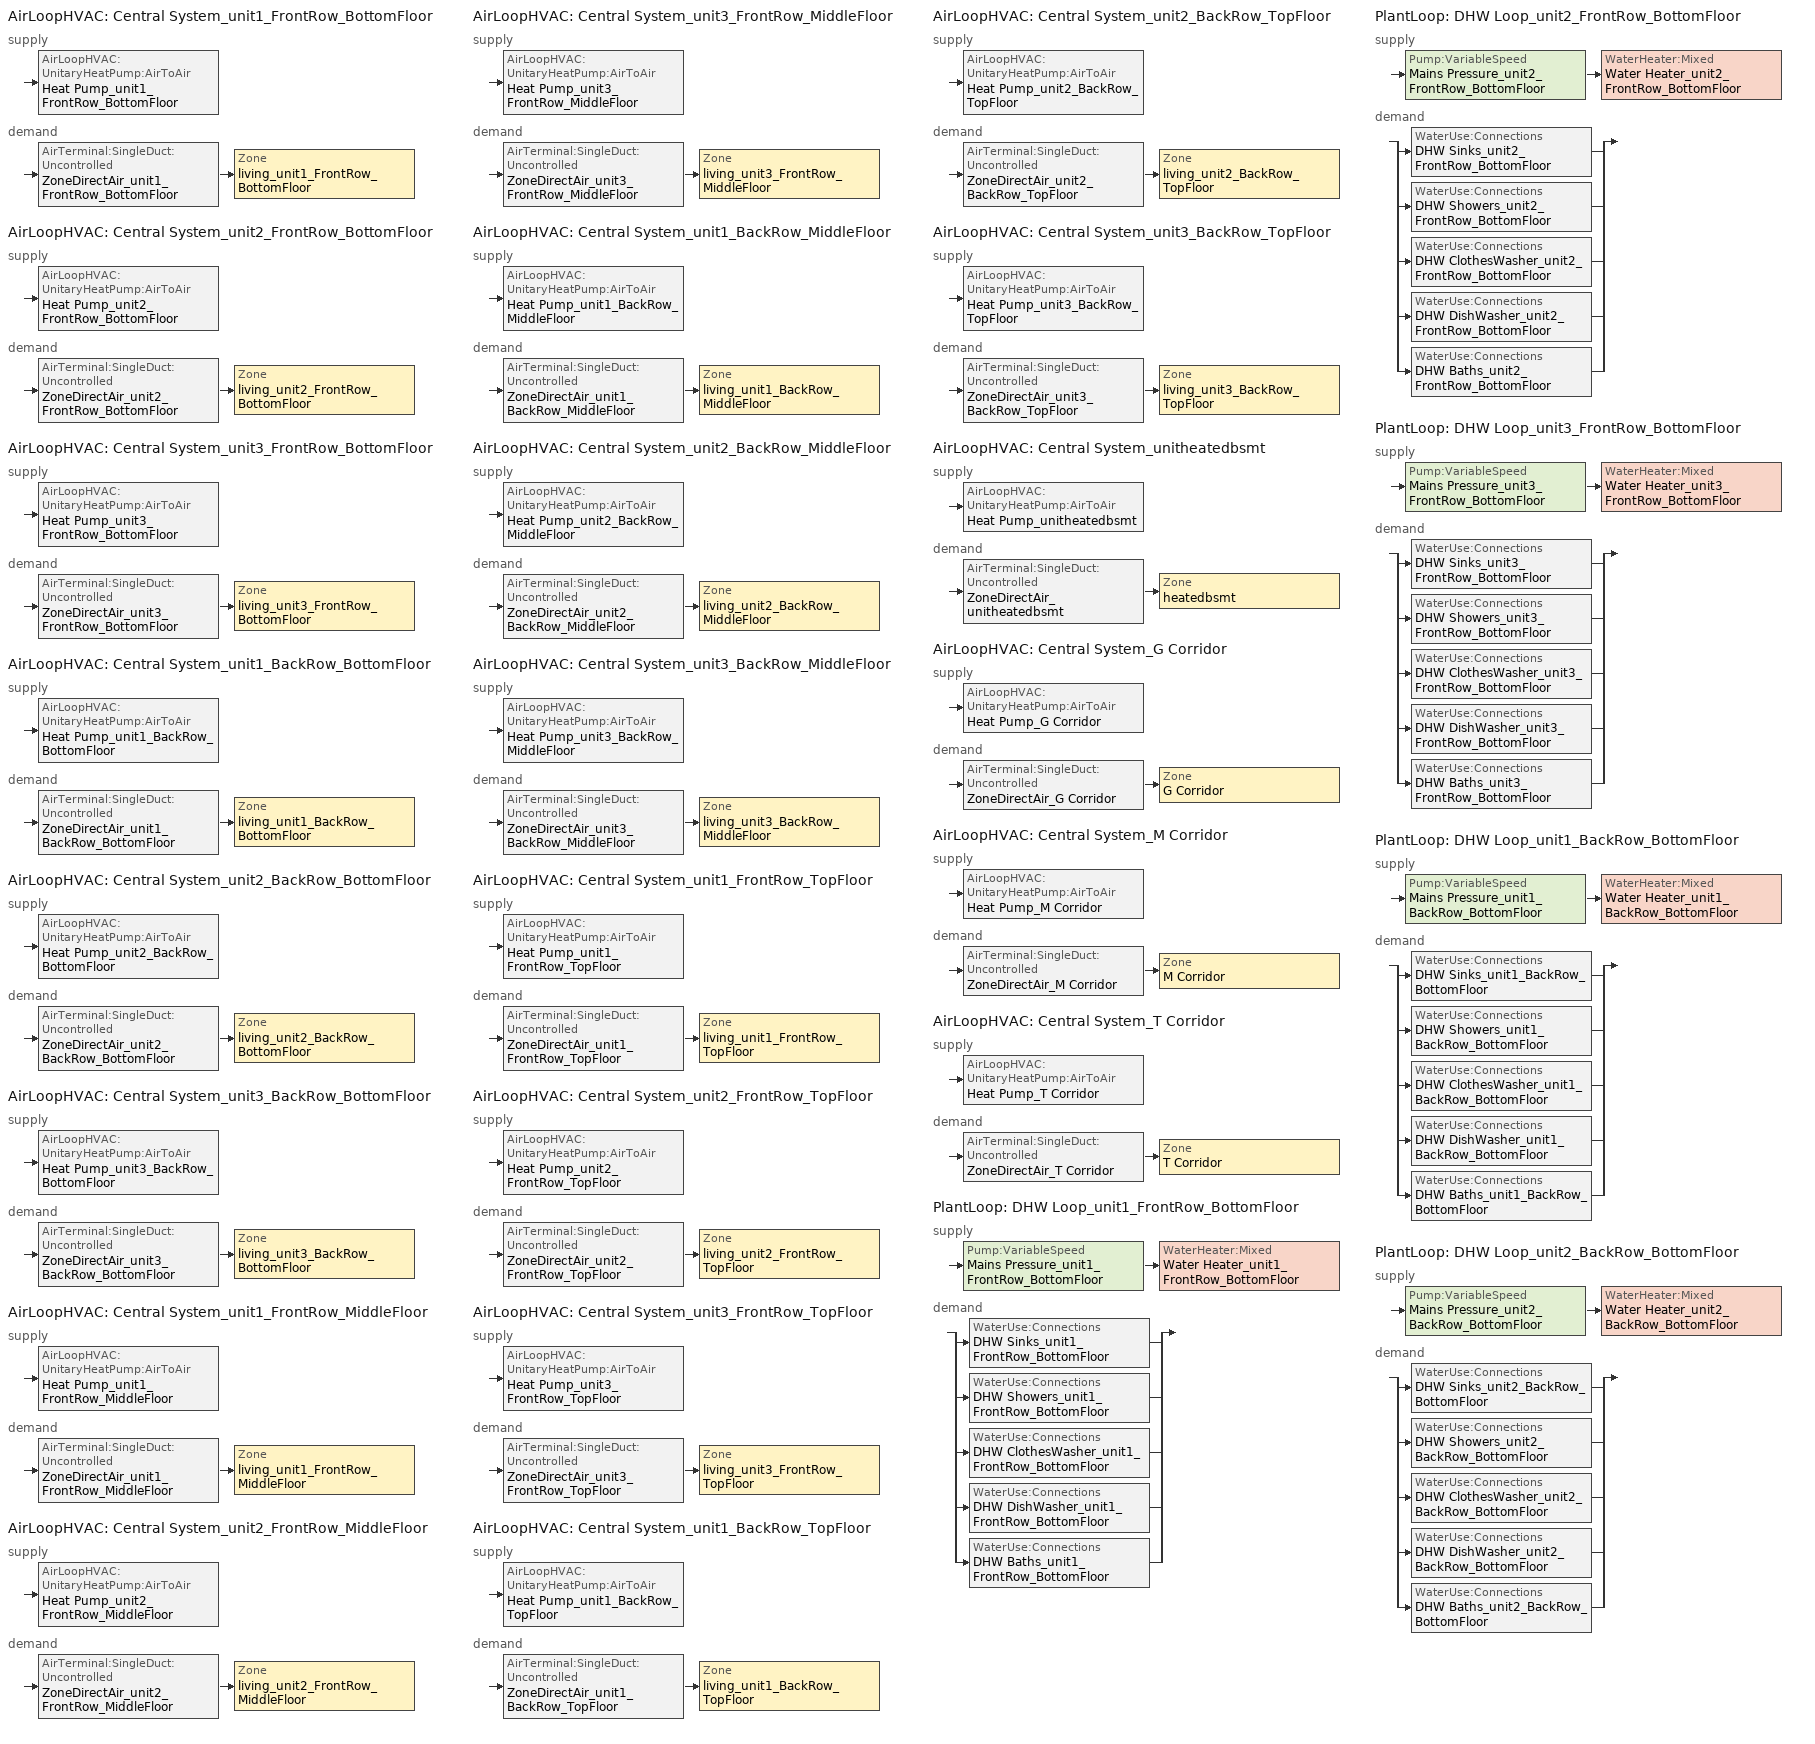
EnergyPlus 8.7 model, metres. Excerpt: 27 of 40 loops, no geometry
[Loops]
AirLoopHVAC 'Central System_unit1_FrontRow_BottomFloor'
 supply: AirLoopHVAC:UnitaryHeatPump:AirToAir 'Heat Pump_unit1_FrontRow_BottomFloor'
 demand: AirTerminal:SingleDuct:Uncontrolled 'ZoneDirectAir_unit1_FrontRow_BottomFloor' > Zone 'living_unit1_FrontRow_BottomFloor'
AirLoopHVAC 'Central System_unit2_FrontRow_BottomFloor'
 supply: AirLoopHVAC:UnitaryHeatPump:AirToAir 'Heat Pump_unit2_FrontRow_BottomFloor'
 demand: AirTerminal:SingleDuct:Uncontrolled 'ZoneDirectAir_unit2_FrontRow_BottomFloor' > Zone 'living_unit2_FrontRow_BottomFloor'
AirLoopHVAC 'Central System_unit3_FrontRow_BottomFloor'
 supply: AirLoopHVAC:UnitaryHeatPump:AirToAir 'Heat Pump_unit3_FrontRow_BottomFloor'
 demand: AirTerminal:SingleDuct:Uncontrolled 'ZoneDirectAir_unit3_FrontRow_BottomFloor' > Zone 'living_unit3_FrontRow_BottomFloor'
AirLoopHVAC 'Central System_unit1_BackRow_BottomFloor'
 supply: AirLoopHVAC:UnitaryHeatPump:AirToAir 'Heat Pump_unit1_BackRow_BottomFloor'
 demand: AirTerminal:SingleDuct:Uncontrolled 'ZoneDirectAir_unit1_BackRow_BottomFloor' > Zone 'living_unit1_BackRow_BottomFloor'
AirLoopHVAC 'Central System_unit2_BackRow_BottomFloor'
 supply: AirLoopHVAC:UnitaryHeatPump:AirToAir 'Heat Pump_unit2_BackRow_BottomFloor'
 demand: AirTerminal:SingleDuct:Uncontrolled 'ZoneDirectAir_unit2_BackRow_BottomFloor' > Zone 'living_unit2_BackRow_BottomFloor'
AirLoopHVAC 'Central System_unit3_BackRow_BottomFloor'
 supply: AirLoopHVAC:UnitaryHeatPump:AirToAir 'Heat Pump_unit3_BackRow_BottomFloor'
 demand: AirTerminal:SingleDuct:Uncontrolled 'ZoneDirectAir_unit3_BackRow_BottomFloor' > Zone 'living_unit3_BackRow_BottomFloor'
AirLoopHVAC 'Central System_unit1_FrontRow_MiddleFloor'
 supply: AirLoopHVAC:UnitaryHeatPump:AirToAir 'Heat Pump_unit1_FrontRow_MiddleFloor'
 demand: AirTerminal:SingleDuct:Uncontrolled 'ZoneDirectAir_unit1_FrontRow_MiddleFloor' > Zone 'living_unit1_FrontRow_MiddleFloor'
AirLoopHVAC 'Central System_unit2_FrontRow_MiddleFloor'
 supply: AirLoopHVAC:UnitaryHeatPump:AirToAir 'Heat Pump_unit2_FrontRow_MiddleFloor'
 demand: AirTerminal:SingleDuct:Uncontrolled 'ZoneDirectAir_unit2_FrontRow_MiddleFloor' > Zone 'living_unit2_FrontRow_MiddleFloor'
AirLoopHVAC 'Central System_unit3_FrontRow_MiddleFloor'
 supply: AirLoopHVAC:UnitaryHeatPump:AirToAir 'Heat Pump_unit3_FrontRow_MiddleFloor'
 demand: AirTerminal:SingleDuct:Uncontrolled 'ZoneDirectAir_unit3_FrontRow_MiddleFloor' > Zone 'living_unit3_FrontRow_MiddleFloor'
AirLoopHVAC 'Central System_unit1_BackRow_MiddleFloor'
 supply: AirLoopHVAC:UnitaryHeatPump:AirToAir 'Heat Pump_unit1_BackRow_MiddleFloor'
 demand: AirTerminal:SingleDuct:Uncontrolled 'ZoneDirectAir_unit1_BackRow_MiddleFloor' > Zone 'living_unit1_BackRow_MiddleFloor'
AirLoopHVAC 'Central System_unit2_BackRow_MiddleFloor'
 supply: AirLoopHVAC:UnitaryHeatPump:AirToAir 'Heat Pump_unit2_BackRow_MiddleFloor'
 demand: AirTerminal:SingleDuct:Uncontrolled 'ZoneDirectAir_unit2_BackRow_MiddleFloor' > Zone 'living_unit2_BackRow_MiddleFloor'
AirLoopHVAC 'Central System_unit3_BackRow_MiddleFloor'
 supply: AirLoopHVAC:UnitaryHeatPump:AirToAir 'Heat Pump_unit3_BackRow_MiddleFloor'
 demand: AirTerminal:SingleDuct:Uncontrolled 'ZoneDirectAir_unit3_BackRow_MiddleFloor' > Zone 'living_unit3_BackRow_MiddleFloor'
AirLoopHVAC 'Central System_unit1_FrontRow_TopFloor'
 supply: AirLoopHVAC:UnitaryHeatPump:AirToAir 'Heat Pump_unit1_FrontRow_TopFloor'
 demand: AirTerminal:SingleDuct:Uncontrolled 'ZoneDirectAir_unit1_FrontRow_TopFloor' > Zone 'living_unit1_FrontRow_TopFloor'
AirLoopHVAC 'Central System_unit2_FrontRow_TopFloor'
 supply: AirLoopHVAC:UnitaryHeatPump:AirToAir 'Heat Pump_unit2_FrontRow_TopFloor'
 demand: AirTerminal:SingleDuct:Uncontrolled 'ZoneDirectAir_unit2_FrontRow_TopFloor' > Zone 'living_unit2_FrontRow_TopFloor'
AirLoopHVAC 'Central System_unit3_FrontRow_TopFloor'
 supply: AirLoopHVAC:UnitaryHeatPump:AirToAir 'Heat Pump_unit3_FrontRow_TopFloor'
 demand: AirTerminal:SingleDuct:Uncontrolled 'ZoneDirectAir_unit3_FrontRow_TopFloor' > Zone 'living_unit3_FrontRow_TopFloor'
AirLoopHVAC 'Central System_unit1_BackRow_TopFloor'
 supply: AirLoopHVAC:UnitaryHeatPump:AirToAir 'Heat Pump_unit1_BackRow_TopFloor'
 demand: AirTerminal:SingleDuct:Uncontrolled 'ZoneDirectAir_unit1_BackRow_TopFloor' > Zone 'living_unit1_BackRow_TopFloor'
AirLoopHVAC 'Central System_unit2_BackRow_TopFloor'
 supply: AirLoopHVAC:UnitaryHeatPump:AirToAir 'Heat Pump_unit2_BackRow_TopFloor'
 demand: AirTerminal:SingleDuct:Uncontrolled 'ZoneDirectAir_unit2_BackRow_TopFloor' > Zone 'living_unit2_BackRow_TopFloor'
AirLoopHVAC 'Central System_unit3_BackRow_TopFloor'
 supply: AirLoopHVAC:UnitaryHeatPump:AirToAir 'Heat Pump_unit3_BackRow_TopFloor'
 demand: AirTerminal:SingleDuct:Uncontrolled 'ZoneDirectAir_unit3_BackRow_TopFloor' > Zone 'living_unit3_BackRow_TopFloor'
AirLoopHVAC 'Central System_unitheatedbsmt'
 supply: AirLoopHVAC:UnitaryHeatPump:AirToAir 'Heat Pump_unitheatedbsmt'
 demand: AirTerminal:SingleDuct:Uncontrolled 'ZoneDirectAir_unitheatedbsmt' > Zone 'heatedbsmt'
AirLoopHVAC 'Central System_G Corridor'
 supply: AirLoopHVAC:UnitaryHeatPump:AirToAir 'Heat Pump_G Corridor'
 demand: AirTerminal:SingleDuct:Uncontrolled 'ZoneDirectAir_G Corridor' > Zone 'G Corridor'
AirLoopHVAC 'Central System_M Corridor'
 supply: AirLoopHVAC:UnitaryHeatPump:AirToAir 'Heat Pump_M Corridor'
 demand: AirTerminal:SingleDuct:Uncontrolled 'ZoneDirectAir_M Corridor' > Zone 'M Corridor'
AirLoopHVAC 'Central System_T Corridor'
 supply: AirLoopHVAC:UnitaryHeatPump:AirToAir 'Heat Pump_T Corridor'
 demand: AirTerminal:SingleDuct:Uncontrolled 'ZoneDirectAir_T Corridor' > Zone 'T Corridor'
PlantLoop 'DHW Loop_unit1_FrontRow_BottomFloor'
 supply: Pump:VariableSpeed 'Mains Pressure_unit1_FrontRow_BottomFloor' > WaterHeater:Mixed 'Water Heater_unit1_FrontRow_BottomFloor'
 demand: split
  | WaterUse:Connections 'DHW Sinks_unit1_FrontRow_BottomFloor'
  | WaterUse:Connections 'DHW Showers_unit1_FrontRow_BottomFloor'
  | WaterUse:Connections 'DHW ClothesWasher_unit1_FrontRow_BottomFloor'
  | WaterUse:Connections 'DHW DishWasher_unit1_FrontRow_BottomFloor'
  | WaterUse:Connections 'DHW Baths_unit1_FrontRow_BottomFloor'
PlantLoop 'DHW Loop_unit2_FrontRow_BottomFloor'
 supply: Pump:VariableSpeed 'Mains Pressure_unit2_FrontRow_BottomFloor' > WaterHeater:Mixed 'Water Heater_unit2_FrontRow_BottomFloor'
 demand: split
  | WaterUse:Connections 'DHW Sinks_unit2_FrontRow_BottomFloor'
  | WaterUse:Connections 'DHW Showers_unit2_FrontRow_BottomFloor'
  | WaterUse:Connections 'DHW ClothesWasher_unit2_FrontRow_BottomFloor'
  | WaterUse:Connections 'DHW DishWasher_unit2_FrontRow_BottomFloor'
  | WaterUse:Connections 'DHW Baths_unit2_FrontRow_BottomFloor'
PlantLoop 'DHW Loop_unit3_FrontRow_BottomFloor'
 supply: Pump:VariableSpeed 'Mains Pressure_unit3_FrontRow_BottomFloor' > WaterHeater:Mixed 'Water Heater_unit3_FrontRow_BottomFloor'
 demand: split
  | WaterUse:Connections 'DHW Sinks_unit3_FrontRow_BottomFloor'
  | WaterUse:Connections 'DHW Showers_unit3_FrontRow_BottomFloor'
  | WaterUse:Connections 'DHW ClothesWasher_unit3_FrontRow_BottomFloor'
  | WaterUse:Connections 'DHW DishWasher_unit3_FrontRow_BottomFloor'
  | WaterUse:Connections 'DHW Baths_unit3_FrontRow_BottomFloor'
PlantLoop 'DHW Loop_unit1_BackRow_BottomFloor'
 supply: Pump:VariableSpeed 'Mains Pressure_unit1_BackRow_BottomFloor' > WaterHeater:Mixed 'Water Heater_unit1_BackRow_BottomFloor'
 demand: split
  | WaterUse:Connections 'DHW Sinks_unit1_BackRow_BottomFloor'
  | WaterUse:Connections 'DHW Showers_unit1_BackRow_BottomFloor'
  | WaterUse:Connections 'DHW ClothesWasher_unit1_BackRow_BottomFloor'
  | WaterUse:Connections 'DHW DishWasher_unit1_BackRow_BottomFloor'
  | WaterUse:Connections 'DHW Baths_unit1_BackRow_BottomFloor'
PlantLoop 'DHW Loop_unit2_BackRow_BottomFloor'
 supply: Pump:VariableSpeed 'Mains Pressure_unit2_BackRow_BottomFloor' > WaterHeater:Mixed 'Water Heater_unit2_BackRow_BottomFloor'
 demand: split
  | WaterUse:Connections 'DHW Sinks_unit2_BackRow_BottomFloor'
  | WaterUse:Connections 'DHW Showers_unit2_BackRow_BottomFloor'
  | WaterUse:Connections 'DHW ClothesWasher_unit2_BackRow_BottomFloor'
  | WaterUse:Connections 'DHW DishWasher_unit2_BackRow_BottomFloor'
  | WaterUse:Connections 'DHW Baths_unit2_BackRow_BottomFloor'
[DesignSpecification:OutdoorAir] Outdoor Air Method=Flow/Zone; Outdoor Air Flow per Person=0; Outdoor Air Flow per Zone=0
SZ DSOA living_unit1_FrontRow_BottomFloor; SZ DSOA living_unit2_FrontRow_BottomFloor; SZ DSOA living_unit3_FrontRow_BottomFloor; SZ DSOA living_unit1_BackRow_BottomFloor; SZ DSOA living_unit2_BackRow_BottomFloor; SZ DSOA living_unit3_BackRow_BottomFloor; SZ DSOA living_unit1_FrontRow_MiddleFloor; SZ DSOA living_unit2_FrontRow_MiddleFloor; SZ DSOA living_unit3_FrontRow_MiddleFloor; SZ DSOA living_unit1_BackRow_MiddleFloor; SZ DSOA living_unit2_BackRow_MiddleFloor; SZ DSOA living_unit3_BackRow_MiddleFloor; SZ DSOA living_unit1_FrontRow_TopFloor; SZ DSOA living_unit2_FrontRow_TopFloor; SZ DSOA living_unit3_FrontRow_TopFloor; SZ DSOA living_unit1_BackRow_TopFloor; SZ DSOA living_unit2_BackRow_TopFloor; SZ DSOA living_unit3_BackRow_TopFloor; SZ DSOA heatedbsmt
[Sizing:Zone] Zone Cooling Design Supply Air Temperature Input Method=SupplyAirTemperature; Zone Cooling Design Supply Air Temperature=12; Zone Heating Design Supply Air Temperature Input Method=SupplyAirTemperature; Zone Heating Design Supply Air Temperature=50; Zone Cooling Design Supply Air Humidity Ratio=0.008; Zone Heating Design Supply Air Humidity Ratio=0.008; Cooling Design Air Flow Method=DesignDay; Cooling Minimum Air Flow per Zone Floor Area=0.000762; Heating Design Air Flow Method=DesignDay; Heating Maximum Air Flow per Zone Floor Area=0.002032; Heating Maximum Air Flow=0.141576; Heating Maximum Air Flow Fraction=0.3
Name | Design Specification Outdoor Air Object
living_unit1_FrontRow_BottomFloor | SZ DSOA living_unit1_FrontRow_BottomFloor
living_unit2_FrontRow_BottomFloor | SZ DSOA living_unit2_FrontRow_BottomFloor
living_unit3_FrontRow_BottomFloor | SZ DSOA living_unit3_FrontRow_BottomFloor
living_unit1_BackRow_BottomFloor | SZ DSOA living_unit1_BackRow_BottomFloor
living_unit2_BackRow_BottomFloor | SZ DSOA living_unit2_BackRow_BottomFloor
living_unit3_BackRow_BottomFloor | SZ DSOA living_unit3_BackRow_BottomFloor
living_unit1_FrontRow_MiddleFloor | SZ DSOA living_unit1_FrontRow_MiddleFloor
living_unit2_FrontRow_MiddleFloor | SZ DSOA living_unit2_FrontRow_MiddleFloor
living_unit3_FrontRow_MiddleFloor | SZ DSOA living_unit3_FrontRow_MiddleFloor
living_unit1_BackRow_MiddleFloor | SZ DSOA living_unit1_BackRow_MiddleFloor
living_unit2_BackRow_MiddleFloor | SZ DSOA living_unit2_BackRow_MiddleFloor
living_unit3_BackRow_MiddleFloor | SZ DSOA living_unit3_BackRow_MiddleFloor
living_unit1_FrontRow_TopFloor | SZ DSOA living_unit1_FrontRow_TopFloor
living_unit2_FrontRow_TopFloor | SZ DSOA living_unit2_FrontRow_TopFloor
living_unit3_FrontRow_TopFloor | SZ DSOA living_unit3_FrontRow_TopFloor
living_unit1_BackRow_TopFloor | SZ DSOA living_unit1_BackRow_TopFloor
living_unit2_BackRow_TopFloor | SZ DSOA living_unit2_BackRow_TopFloor
living_unit3_BackRow_TopFloor | SZ DSOA living_unit3_BackRow_TopFloor
heatedbsmt | SZ DSOA heatedbsmt
[Sizing:System] Type of Load to Size On=Sensible; Design Outdoor Air Flow Rate=autosize; Central Heating Maximum System Air Flow Ratio=1; Preheat Design Temperature=7; Preheat Design Humidity Ratio=0.008; Precool Design Temperature=11; Precool Design Humidity Ratio=0.008; Central Cooling Design Supply Air Temperature=12; Central Heating Design Supply Air Temperature=50; Type of Zone Sum to Use=NonCoincident; 100 Outdoor Air in Cooling=No; 100 Outdoor Air in Heating=No; Central Cooling Design Supply Air Humidity Ratio=0.008; Central Heating Design Supply Air Humidity Ratio=0.008; Cooling Supply Air Flow Rate Method=DesignDay; Heating Supply Air Flow Rate Method=DesignDay; System Outdoor Air Method=ZoneSum; Zone Maximum Outdoor Air Fraction=1; Cooling Design Capacity Method=CoolingDesignCapacity; Cooling Design Capacity=autosize; Heating Design Capacity Method=HeatingDesignCapacity; Heating Design Capacity=autosize; Central Cooling Capacity Control Method=OnOff
Central System_unit1_FrontRow_BottomFloor; Central System_unit2_FrontRow_BottomFloor; Central System_unit3_FrontRow_BottomFloor; Central System_unit1_BackRow_BottomFloor; Central System_unit2_BackRow_BottomFloor; Central System_unit3_BackRow_BottomFloor; Central System_unit1_FrontRow_MiddleFloor; Central System_unit2_FrontRow_MiddleFloor; Central System_unit3_FrontRow_MiddleFloor; Central System_unit1_BackRow_MiddleFloor; Central System_unit2_BackRow_MiddleFloor; Central System_unit3_BackRow_MiddleFloor; Central System_unit1_FrontRow_TopFloor; Central System_unit2_FrontRow_TopFloor; Central System_unit3_FrontRow_TopFloor; Central System_unit1_BackRow_TopFloor; Central System_unit2_BackRow_TopFloor; Central System_unit3_BackRow_TopFloor; Central System_unitheatedbsmt
[Sizing:Plant] Loop Type=Heating; Design Loop Exit Temperature=48.8889; Loop Design Temperature Difference=5.55556
DHW Loop_unit1_FrontRow_BottomFloor; DHW Loop_unit2_FrontRow_BottomFloor; DHW Loop_unit3_FrontRow_BottomFloor; DHW Loop_unit1_BackRow_BottomFloor; DHW Loop_unit2_BackRow_BottomFloor
[ZoneControl:Thermostat] Control Type Schedule=zone_control_type; Control 1=thermostat_living Dual SP Control
Name | Zone or ZoneList
Zone Thermostat_unit1_FrontRow_BottomFloor | living_unit1_FrontRow_BottomFloor
Zone Thermostat_unit2_FrontRow_BottomFloor | living_unit2_FrontRow_BottomFloor
Zone Thermostat_unit3_FrontRow_BottomFloor | living_unit3_FrontRow_BottomFloor
Zone Thermostat_unit1_BackRow_BottomFloor | living_unit1_BackRow_BottomFloor
Zone Thermostat_unit2_BackRow_BottomFloor | living_unit2_BackRow_BottomFloor
Zone Thermostat_unit3_BackRow_BottomFloor | living_unit3_BackRow_BottomFloor
Zone Thermostat_unit1_FrontRow_MiddleFloor | living_unit1_FrontRow_MiddleFloor
Zone Thermostat_unit2_FrontRow_MiddleFloor | living_unit2_FrontRow_MiddleFloor
Zone Thermostat_unit3_FrontRow_MiddleFloor | living_unit3_FrontRow_MiddleFloor
Zone Thermostat_unit1_BackRow_MiddleFloor | living_unit1_BackRow_MiddleFloor
Zone Thermostat_unit2_BackRow_MiddleFloor | living_unit2_BackRow_MiddleFloor
Zone Thermostat_unit3_BackRow_MiddleFloor | living_unit3_BackRow_MiddleFloor
Zone Thermostat_unit1_FrontRow_TopFloor | living_unit1_FrontRow_TopFloor
Zone Thermostat_unit2_FrontRow_TopFloor | living_unit2_FrontRow_TopFloor
Zone Thermostat_unit3_FrontRow_TopFloor | living_unit3_FrontRow_TopFloor
Zone Thermostat_unit1_BackRow_TopFloor | living_unit1_BackRow_TopFloor
Zone Thermostat_unit2_BackRow_TopFloor | living_unit2_BackRow_TopFloor
Zone Thermostat_unit3_BackRow_TopFloor | living_unit3_BackRow_TopFloor
Zone Thermostat_unitheatedbsmt | heatedbsmt
Zone Thermostat_G Corridor | G Corridor
Zone Thermostat_M Corridor | M Corridor
Zone Thermostat_T Corridor | T Corridor
[ThermostatSetpoint:DualSetpoint]
thermostat_living Dual SP Control: Heating Setpoint Temperature Schedule=heating_sch; Cooling Setpoint Temperature Schedule=cooling_sch
[AirTerminal:SingleDuct:Uncontrolled] Availability Schedule=always_avail; Maximum Air Flow Rate=autosize
ZoneDirectAir_unit1_FrontRow_BottomFloor; ZoneDirectAir_unit2_FrontRow_BottomFloor; ZoneDirectAir_unit3_FrontRow_BottomFloor; ZoneDirectAir_unit1_BackRow_BottomFloor; ZoneDirectAir_unit2_BackRow_BottomFloor; ZoneDirectAir_unit3_BackRow_BottomFloor; ZoneDirectAir_unit1_FrontRow_MiddleFloor; ZoneDirectAir_unit2_FrontRow_MiddleFloor; ZoneDirectAir_unit3_FrontRow_MiddleFloor; ZoneDirectAir_unit1_BackRow_MiddleFloor; ZoneDirectAir_unit2_BackRow_MiddleFloor; ZoneDirectAir_unit3_BackRow_MiddleFloor; ZoneDirectAir_unit1_FrontRow_TopFloor; ZoneDirectAir_unit2_FrontRow_TopFloor; ZoneDirectAir_unit3_FrontRow_TopFloor; ZoneDirectAir_unit1_BackRow_TopFloor; ZoneDirectAir_unit2_BackRow_TopFloor; ZoneDirectAir_unit3_BackRow_TopFloor; ZoneDirectAir_unitheatedbsmt; ZoneDirectAir_G Corridor; ZoneDirectAir_M Corridor; ZoneDirectAir_T Corridor
[Zone equipment]
living_unit1_FrontRow_BottomFloor: ZoneDirectAir_unit1_FrontRow_BottomFloor
living_unit2_FrontRow_BottomFloor: ZoneDirectAir_unit2_FrontRow_BottomFloor
living_unit3_FrontRow_BottomFloor: ZoneDirectAir_unit3_FrontRow_BottomFloor
living_unit1_BackRow_BottomFloor: ZoneDirectAir_unit1_BackRow_BottomFloor
living_unit2_BackRow_BottomFloor: ZoneDirectAir_unit2_BackRow_BottomFloor
living_unit3_BackRow_BottomFloor: ZoneDirectAir_unit3_BackRow_BottomFloor
living_unit1_FrontRow_MiddleFloor: ZoneDirectAir_unit1_FrontRow_MiddleFloor
living_unit2_FrontRow_MiddleFloor: ZoneDirectAir_unit2_FrontRow_MiddleFloor
living_unit3_FrontRow_MiddleFloor: ZoneDirectAir_unit3_FrontRow_MiddleFloor
living_unit1_BackRow_MiddleFloor: ZoneDirectAir_unit1_BackRow_MiddleFloor
living_unit2_BackRow_MiddleFloor: ZoneDirectAir_unit2_BackRow_MiddleFloor
living_unit3_BackRow_MiddleFloor: ZoneDirectAir_unit3_BackRow_MiddleFloor
living_unit1_FrontRow_TopFloor: ZoneDirectAir_unit1_FrontRow_TopFloor
living_unit2_FrontRow_TopFloor: ZoneDirectAir_unit2_FrontRow_TopFloor
living_unit3_FrontRow_TopFloor: ZoneDirectAir_unit3_FrontRow_TopFloor
living_unit1_BackRow_TopFloor: ZoneDirectAir_unit1_BackRow_TopFloor
living_unit2_BackRow_TopFloor: ZoneDirectAir_unit2_BackRow_TopFloor
living_unit3_BackRow_TopFloor: ZoneDirectAir_unit3_BackRow_TopFloor
heatedbsmt: ZoneDirectAir_unitheatedbsmt
G Corridor: ZoneDirectAir_G Corridor
M Corridor: ZoneDirectAir_M Corridor
T Corridor: ZoneDirectAir_T Corridor
[Fan:OnOff] Availability Schedule=always_avail; Fan Total Efficiency=0.377; Pressure Rise=400; Maximum Flow Rate=autosize; Motor Efficiency=0.65; Motor In Airstream Fraction=1; EndUse Subcategory=General
Supply Fan_unit1_FrontRow_BottomFloor; Supply Fan_unit2_FrontRow_BottomFloor; Supply Fan_unit3_FrontRow_BottomFloor; Supply Fan_unit1_BackRow_BottomFloor; Supply Fan_unit2_BackRow_BottomFloor; Supply Fan_unit3_BackRow_BottomFloor; Supply Fan_unit1_FrontRow_MiddleFloor; Supply Fan_unit2_FrontRow_MiddleFloor; Supply Fan_unit3_FrontRow_MiddleFloor; Supply Fan_unit1_BackRow_MiddleFloor; Supply Fan_unit2_BackRow_MiddleFloor; Supply Fan_unit3_BackRow_MiddleFloor; Supply Fan_unit1_FrontRow_TopFloor; Supply Fan_unit2_FrontRow_TopFloor; Supply Fan_unit3_FrontRow_TopFloor; Supply Fan_unit1_BackRow_TopFloor; Supply Fan_unit2_BackRow_TopFloor; Supply Fan_unit3_BackRow_TopFloor; Supply Fan_unitheatedbsmt; Supply Fan_G Corridor; Supply Fan_M Corridor; Supply Fan_T Corridor
[Coil:Cooling:DX:SingleSpeed] Availability Schedule=always_avail; Gross Rated Total Cooling Capacity=autosize; Gross Rated Sensible Heat Ratio=autosize; Gross Rated Cooling COP=3.97009; Rated Air Flow Rate=autosize; Total Cooling Capacity Function of Temperature Curve=HPACCoolCapFT; Total Cooling Capacity Function of Flow Fraction Curve=HPACCoolCapFFF; Energy Input Ratio Function of Temperature Curve=HPACCOOLEIRFT; Energy Input Ratio Function of Flow Fraction Curve=HPACCOOLEIRFFF; Part Load Fraction Correlation Curve=HPACCOOLPLFFPLR
Name | Rated Evaporator Fan Power Per Volume Flow Rate | Nominal Time for Condensate Removal to Begin | Ratio of Initial Moisture Evaporation Rate and Steady State Latent Capacity | Maximum Cycling Rate | Latent Capacity Time Constant | Condenser Type | Evaporative Condenser Effectiveness | Evaporative Condenser Pump Rated Power Consumption | Crankcase Heater Capacity | Maximum Outdoor DryBulb Temperature for Crankcase Heater Operation | Basin Heater Capacity | Basin Heater Setpoint Temperature | Report ASHRAE Standard 127 Performance Ratings
DX Cooling Coil_unit1_FrontRow_BottomFloor; DX Cooling Coil_unit2_FrontRow_BottomFloor; DX Cooling Coil_unit3_FrontRow_BottomFloor; DX Cooling Coil_unit1_BackRow_BottomFloor; DX Cooling Coil_unit2_BackRow_BottomFloor; DX Cooling Coil_unit3_BackRow_BottomFloor; DX Cooling Coil_unit1_FrontRow_MiddleFloor; DX Cooling Coil_unit2_FrontRow_MiddleFloor; DX Cooling Coil_unit3_FrontRow_MiddleFloor; DX Cooling Coil_unit1_BackRow_MiddleFloor; DX Cooling Coil_unit2_BackRow_MiddleFloor; DX Cooling Coil_unit3_BackRow_MiddleFloor; DX Cooling Coil_unit1_FrontRow_TopFloor; DX Cooling Coil_unit2_FrontRow_TopFloor; DX Cooling Coil_unit3_FrontRow_TopFloor; DX Cooling Coil_unit1_BackRow_TopFloor; DX Cooling Coil_unit2_BackRow_TopFloor; DX Cooling Coil_unit3_BackRow_TopFloor; DX Cooling Coil_unitheatedbsmt
DX Cooling Coil_G Corridor; DX Cooling Coil_M Corridor; DX Cooling Coil_T Corridor | 773.3 | 0 | 0 | 0 | 0 | AirCooled | 0.9 | 0 | 0 | 10 | 0 | 2 | No
[Coil:Heating:Electric] Availability Schedule=always_avail; Efficiency=1; Nominal Capacity=autosize
Supp Heating Coil_unit1_FrontRow_BottomFloor; Supp Heating Coil_unit2_FrontRow_BottomFloor; Supp Heating Coil_unit3_FrontRow_BottomFloor; Supp Heating Coil_unit1_BackRow_BottomFloor; Supp Heating Coil_unit2_BackRow_BottomFloor; Supp Heating Coil_unit3_BackRow_BottomFloor; Supp Heating Coil_unit1_FrontRow_MiddleFloor; Supp Heating Coil_unit2_FrontRow_MiddleFloor; Supp Heating Coil_unit3_FrontRow_MiddleFloor; Supp Heating Coil_unit1_BackRow_MiddleFloor; Supp Heating Coil_unit2_BackRow_MiddleFloor; Supp Heating Coil_unit3_BackRow_MiddleFloor; Supp Heating Coil_unit1_FrontRow_TopFloor; Supp Heating Coil_unit2_FrontRow_TopFloor; Supp Heating Coil_unit3_FrontRow_TopFloor; Supp Heating Coil_unit1_BackRow_TopFloor; Supp Heating Coil_unit2_BackRow_TopFloor; Supp Heating Coil_unit3_BackRow_TopFloor; Supp Heating Coil_unitheatedbsmt; Supp Heating Coil_G Corridor; Supp Heating Coil_M Corridor; Supp Heating Coil_T Corridor
[Coil:Heating:DX:SingleSpeed] Availability Schedule=always_avail; Gross Rated Heating Capacity=autosize; Gross Rated Heating COP=3.63216; Rated Air Flow Rate=autosize; Heating Capacity Function of Temperature Curve=HPACHeatCapFT; Heating Capacity Function of Flow Fraction Curve=HPACHeatCapFFF; Energy Input Ratio Function of Temperature Curve=HPACHeatEIRFT; Energy Input Ratio Function of Flow Fraction Curve=HPACHeatEIRFFF; Part Load Fraction Correlation Curve=HPACCOOLPLFFPLR; Defrost Energy Input Ratio Function of Temperature Curve=Defrost_EIR_FT; Minimum Outdoor DryBulb Temperature for Compressor Operation=-17.78; Maximum Outdoor DryBulb Temperature for Defrost Operation=5; Crankcase Heater Capacity=200; Maximum Outdoor DryBulb Temperature for Crankcase Heater Operation=10; Defrost Strategy=ReverseCycle; Defrost Control=OnDemand
Name | Rated Supply Fan Power Per Volume Flow Rate | Defrost Time Period Fraction | Resistive Defrost Heater Capacity | Region number for calculating HSPF | Secondary Coil Fan Flow Scaling Factor
Main DX Heating Coil_unit1_FrontRow_BottomFloor; Main DX Heating Coil_unit2_FrontRow_BottomFloor; Main DX Heating Coil_unit3_FrontRow_BottomFloor; Main DX Heating Coil_unit1_BackRow_BottomFloor; Main DX Heating Coil_unit2_BackRow_BottomFloor; Main DX Heating Coil_unit3_BackRow_BottomFloor; Main DX Heating Coil_unit1_FrontRow_MiddleFloor; Main DX Heating Coil_unit2_FrontRow_MiddleFloor; Main DX Heating Coil_unit3_FrontRow_MiddleFloor; Main DX Heating Coil_unit1_BackRow_MiddleFloor; Main DX Heating Coil_unit2_BackRow_MiddleFloor; Main DX Heating Coil_unit3_BackRow_MiddleFloor; Main DX Heating Coil_unit1_FrontRow_TopFloor; Main DX Heating Coil_unit2_FrontRow_TopFloor; Main DX Heating Coil_unit3_FrontRow_TopFloor; Main DX Heating Coil_unit1_BackRow_TopFloor; Main DX Heating Coil_unit2_BackRow_TopFloor; Main DX Heating Coil_unit3_BackRow_TopFloor; Main DX Heating Coil_unitheatedbsmt
Main DX Heating Coil_G Corridor; Main DX Heating Coil_M Corridor; Main DX Heating Coil_T Corridor | 773.3 | 0.058333 | 0 | 4 | 1.25
[AirLoopHVAC:UnitaryHeatPump:AirToAir] Availability Schedule=always_avail; Cooling Supply Air Flow Rate=autosize; Heating Supply Air Flow Rate=autosize; No Load Supply Air Flow Rate=0; Maximum Supply Air Temperature from Supplemental Heater=50; Maximum Outdoor DryBulb Temperature for Supplemental Heater Operation=10; Fan Placement=BlowThrough; Supply Air Fan Operating Mode Schedule=fan_cycle
Name | Controlling Zone or Thermostat Location | Supply Air Fan | Heating Coil | Cooling Coil | Supplemental Heating Coil | Dehumidification Control Type
Heat Pump_unit1_FrontRow_BottomFloor | living_unit1_FrontRow_BottomFloor | Supply Fan_unit1_FrontRow_BottomFloor | Main DX Heating Coil_unit1_FrontRow_BottomFloor | DX Cooling Coil_unit1_FrontRow_BottomFloor | Supp Heating Coil_unit1_FrontRow_BottomFloor
Heat Pump_unit2_FrontRow_BottomFloor | living_unit2_FrontRow_BottomFloor | Supply Fan_unit2_FrontRow_BottomFloor | Main DX Heating Coil_unit2_FrontRow_BottomFloor | DX Cooling Coil_unit2_FrontRow_BottomFloor | Supp Heating Coil_unit2_FrontRow_BottomFloor
Heat Pump_unit3_FrontRow_BottomFloor | living_unit3_FrontRow_BottomFloor | Supply Fan_unit3_FrontRow_BottomFloor | Main DX Heating Coil_unit3_FrontRow_BottomFloor | DX Cooling Coil_unit3_FrontRow_BottomFloor | Supp Heating Coil_unit3_FrontRow_BottomFloor
Heat Pump_unit1_BackRow_BottomFloor | living_unit1_BackRow_BottomFloor | Supply Fan_unit1_BackRow_BottomFloor | Main DX Heating Coil_unit1_BackRow_BottomFloor | DX Cooling Coil_unit1_BackRow_BottomFloor | Supp Heating Coil_unit1_BackRow_BottomFloor
Heat Pump_unit2_BackRow_BottomFloor | living_unit2_BackRow_BottomFloor | Supply Fan_unit2_BackRow_BottomFloor | Main DX Heating Coil_unit2_BackRow_BottomFloor | DX Cooling Coil_unit2_BackRow_BottomFloor | Supp Heating Coil_unit2_BackRow_BottomFloor
Heat Pump_unit3_BackRow_BottomFloor | living_unit3_BackRow_BottomFloor | Supply Fan_unit3_BackRow_BottomFloor | Main DX Heating Coil_unit3_BackRow_BottomFloor | DX Cooling Coil_unit3_BackRow_BottomFloor | Supp Heating Coil_unit3_BackRow_BottomFloor
Heat Pump_unit1_FrontRow_MiddleFloor | living_unit1_FrontRow_MiddleFloor | Supply Fan_unit1_FrontRow_MiddleFloor | Main DX Heating Coil_unit1_FrontRow_MiddleFloor | DX Cooling Coil_unit1_FrontRow_MiddleFloor | Supp Heating Coil_unit1_FrontRow_MiddleFloor
Heat Pump_unit2_FrontRow_MiddleFloor | living_unit2_FrontRow_MiddleFloor | Supply Fan_unit2_FrontRow_MiddleFloor | Main DX Heating Coil_unit2_FrontRow_MiddleFloor | DX Cooling Coil_unit2_FrontRow_MiddleFloor | Supp Heating Coil_unit2_FrontRow_MiddleFloor
Heat Pump_unit3_FrontRow_MiddleFloor | living_unit3_FrontRow_MiddleFloor | Supply Fan_unit3_FrontRow_MiddleFloor | Main DX Heating Coil_unit3_FrontRow_MiddleFloor | DX Cooling Coil_unit3_FrontRow_MiddleFloor | Supp Heating Coil_unit3_FrontRow_MiddleFloor
Heat Pump_unit1_BackRow_MiddleFloor | living_unit1_BackRow_MiddleFloor | Supply Fan_unit1_BackRow_MiddleFloor | Main DX Heating Coil_unit1_BackRow_MiddleFloor | DX Cooling Coil_unit1_BackRow_MiddleFloor | Supp Heating Coil_unit1_BackRow_MiddleFloor
Heat Pump_unit2_BackRow_MiddleFloor | living_unit2_BackRow_MiddleFloor | Supply Fan_unit2_BackRow_MiddleFloor | Main DX Heating Coil_unit2_BackRow_MiddleFloor | DX Cooling Coil_unit2_BackRow_MiddleFloor | Supp Heating Coil_unit2_BackRow_MiddleFloor
Heat Pump_unit3_BackRow_MiddleFloor | living_unit3_BackRow_MiddleFloor | Supply Fan_unit3_BackRow_MiddleFloor | Main DX Heating Coil_unit3_BackRow_MiddleFloor | DX Cooling Coil_unit3_BackRow_MiddleFloor | Supp Heating Coil_unit3_BackRow_MiddleFloor
Heat Pump_unit1_FrontRow_TopFloor | living_unit1_FrontRow_TopFloor | Supply Fan_unit1_FrontRow_TopFloor | Main DX Heating Coil_unit1_FrontRow_TopFloor | DX Cooling Coil_unit1_FrontRow_TopFloor | Supp Heating Coil_unit1_FrontRow_TopFloor
Heat Pump_unit2_FrontRow_TopFloor | living_unit2_FrontRow_TopFloor | Supply Fan_unit2_FrontRow_TopFloor | Main DX Heating Coil_unit2_FrontRow_TopFloor | DX Cooling Coil_unit2_FrontRow_TopFloor | Supp Heating Coil_unit2_FrontRow_TopFloor
Heat Pump_unit3_FrontRow_TopFloor | living_unit3_FrontRow_TopFloor | Supply Fan_unit3_FrontRow_TopFloor | Main DX Heating Coil_unit3_FrontRow_TopFloor | DX Cooling Coil_unit3_FrontRow_TopFloor | Supp Heating Coil_unit3_FrontRow_TopFloor
Heat Pump_unit1_BackRow_TopFloor | living_unit1_BackRow_TopFloor | Supply Fan_unit1_BackRow_TopFloor | Main DX Heating Coil_unit1_BackRow_TopFloor | DX Cooling Coil_unit1_BackRow_TopFloor | Supp Heating Coil_unit1_BackRow_TopFloor
Heat Pump_unit2_BackRow_TopFloor | living_unit2_BackRow_TopFloor | Supply Fan_unit2_BackRow_TopFloor | Main DX Heating Coil_unit2_BackRow_TopFloor | DX Cooling Coil_unit2_BackRow_TopFloor | Supp Heating Coil_unit2_BackRow_TopFloor
Heat Pump_unit3_BackRow_TopFloor | living_unit3_BackRow_TopFloor | Supply Fan_unit3_BackRow_TopFloor | Main DX Heating Coil_unit3_BackRow_TopFloor | DX Cooling Coil_unit3_BackRow_TopFloor | Supp Heating Coil_unit3_BackRow_TopFloor
Heat Pump_unitheatedbsmt | heatedbsmt | Supply Fan_unitheatedbsmt | Main DX Heating Coil_unitheatedbsmt | DX Cooling Coil_unitheatedbsmt | Supp Heating Coil_unitheatedbsmt
Heat Pump_G Corridor | G Corridor | Supply Fan_G Corridor | Main DX Heating Coil_G Corridor | Dx Cooling Coil_G Corridor | Supp Heating Coil_G Corridor | None
Heat Pump_M Corridor | M Corridor | Supply Fan_M Corridor | Main DX Heating Coil_M Corridor | Dx Cooling Coil_M Corridor | Supp Heating Coil_M Corridor | None
Heat Pump_T Corridor | T Corridor | Supply Fan_T Corridor | Main DX Heating Coil_T Corridor | Dx Cooling Coil_T Corridor | Supp Heating Coil_T Corridor | None
[AirLoopHVAC] Design Supply Air Flow Rate=autosize
Central System_unit1_FrontRow_BottomFloor; Central System_unit2_FrontRow_BottomFloor; Central System_unit3_FrontRow_BottomFloor; Central System_unit1_BackRow_BottomFloor; Central System_unit2_BackRow_BottomFloor; Central System_unit3_BackRow_BottomFloor; Central System_unit1_FrontRow_MiddleFloor; Central System_unit2_FrontRow_MiddleFloor; Central System_unit3_FrontRow_MiddleFloor; Central System_unit1_BackRow_MiddleFloor; Central System_unit2_BackRow_MiddleFloor; Central System_unit3_BackRow_MiddleFloor; Central System_unit1_FrontRow_TopFloor; Central System_unit2_FrontRow_TopFloor; Central System_unit3_FrontRow_TopFloor; Central System_unit1_BackRow_TopFloor; Central System_unit2_BackRow_TopFloor; Central System_unit3_BackRow_TopFloor; Central System_unitheatedbsmt; Central System_G Corridor; Central System_M Corridor; Central System_T Corridor
[Pump:VariableSpeed] Design Maximum Flow Rate=autosize; Design Pump Head=1; Design Power Consumption=0; Motor Efficiency=1; Fraction of Motor Inefficiencies to Fluid Stream=0; Coefficient 1 of the Part Load Performance Curve=0; Coefficient 2 of the Part Load Performance Curve=1; Coefficient 3 of the Part Load Performance Curve=0; Coefficient 4 of the Part Load Performance Curve=0; Design Minimum Flow Rate=0; Pump Control Type=Intermittent
Mains Pressure_unit1_FrontRow_BottomFloor; Mains Pressure_unit2_FrontRow_BottomFloor; Mains Pressure_unit3_FrontRow_BottomFloor; Mains Pressure_unit1_BackRow_BottomFloor; Mains Pressure_unit2_BackRow_BottomFloor
[WaterHeater:Mixed] Tank Volume=0.196841; Setpoint Temperature Schedule=dhw_setpt; Deadband Temperature Difference=2; Maximum Temperature Limit=50; Heater Control Type=Cycle; Heater Maximum Capacity=autosize; Heater Minimum Capacity=0; Heater Ignition Minimum Flow Rate=0; Heater Fuel Type=electricity; Heater Thermal Efficiency=1; Ambient Temperature Indicator=Zone; Ambient Temperature Zone=living_unit1_FrontRow_BottomFloor; Off Cycle Loss Coefficient to Ambient Temperature=1.33066; Off Cycle Loss Fraction to Zone=1; On Cycle Loss Coefficient to Ambient Temperature=1.33066; On Cycle Loss Fraction to Zone=1; Peak Use Flow Rate=0; Use Side Effectiveness=1; Source Side Effectiveness=1; Use Side Design Flow Rate=autosize; Source Side Design Flow Rate=0; Indirect Water Heating Recovery Time=1.5
Water Heater_unit1_FrontRow_BottomFloor; Water Heater_unit2_FrontRow_BottomFloor; Water Heater_unit3_FrontRow_BottomFloor; Water Heater_unit1_BackRow_BottomFloor; Water Heater_unit2_BackRow_BottomFloor
[WaterHeater:Sizing] Design Mode=ResidentialHUD-FHAMinimum; Number of Bedrooms=2; Number of Bathrooms=2
Water Heater_unit1_FrontRow_BottomFloor; Water Heater_unit2_FrontRow_BottomFloor; Water Heater_unit3_FrontRow_BottomFloor; Water Heater_unit1_BackRow_BottomFloor; Water Heater_unit2_BackRow_BottomFloor
[PlantLoop] Fluid Type=Water; Maximum Loop Temperature=100; Minimum Loop Temperature=0; Maximum Loop Flow Rate=autosize; Minimum Loop Flow Rate=0; Plant Loop Volume=autocalculate; Load Distribution Scheme=Optimal
Name | Plant Equipment Operation Scheme
DHW Loop_unit1_FrontRow_BottomFloor | DHW Loop Operation_unit1_FrontRow_BottomFloor
DHW Loop_unit2_FrontRow_BottomFloor | DHW Loop Operation_unit2_FrontRow_BottomFloor
DHW Loop_unit3_FrontRow_BottomFloor | DHW Loop Operation_unit3_FrontRow_BottomFloor
DHW Loop_unit1_BackRow_BottomFloor | DHW Loop Operation_unit1_BackRow_BottomFloor
DHW Loop_unit2_BackRow_BottomFloor | DHW Loop Operation_unit2_BackRow_BottomFloor
[PlantEquipmentList]
DHW Plant Equipment_unit1_FrontRow_BottomFloor: Water Heater_unit1_FrontRow_BottomFloor
DHW Plant Equipment_unit2_FrontRow_BottomFloor: Water Heater_unit2_FrontRow_BottomFloor
DHW Plant Equipment_unit3_FrontRow_BottomFloor: Water Heater_unit3_FrontRow_BottomFloor
DHW Plant Equipment_unit1_BackRow_BottomFloor: Water Heater_unit1_BackRow_BottomFloor
DHW Plant Equipment_unit2_BackRow_BottomFloor: Water Heater_unit2_BackRow_BottomFloor
[PlantEquipmentOperation:HeatingLoad] Load Range 1 Lower Limit=0; Load Range 1 Upper Limit=1000000000000000
Name | Range 1 Equipment List
DHW Control Scheme_unit1_FrontRow_BottomFloor | DHW Plant Equipment_unit1_FrontRow_BottomFloor
DHW Control Scheme_unit2_FrontRow_BottomFloor | DHW Plant Equipment_unit2_FrontRow_BottomFloor
DHW Control Scheme_unit3_FrontRow_BottomFloor | DHW Plant Equipment_unit3_FrontRow_BottomFloor
DHW Control Scheme_unit1_BackRow_BottomFloor | DHW Plant Equipment_unit1_BackRow_BottomFloor
DHW Control Scheme_unit2_BackRow_BottomFloor | DHW Plant Equipment_unit2_BackRow_BottomFloor
[PlantEquipmentOperationSchemes] Control Scheme 1 Schedule=always_avail
Name | Control Scheme 1
DHW Loop Operation_unit1_FrontRow_BottomFloor | DHW Control Scheme_unit1_FrontRow_BottomFloor
DHW Loop Operation_unit2_FrontRow_BottomFloor | DHW Control Scheme_unit2_FrontRow_BottomFloor
DHW Loop Operation_unit3_FrontRow_BottomFloor | DHW Control Scheme_unit3_FrontRow_BottomFloor
DHW Loop Operation_unit1_BackRow_BottomFloor | DHW Control Scheme_unit1_BackRow_BottomFloor
DHW Loop Operation_unit2_BackRow_BottomFloor | DHW Control Scheme_unit2_BackRow_BottomFloor
[SetpointManager:Scheduled] Control Variable=Temperature; Schedule=DHWSupplySetpoint
Name | Setpoint Node or NodeList
DHW Loop Setpoint Manager_unit1_FrontRow_BottomFloor | DHW Supply Outlet Node_unit1_FrontRow_BottomFloor
DHW Loop Setpoint Manager_unit2_FrontRow_BottomFloor | DHW Supply Outlet Node_unit2_FrontRow_BottomFloor
DHW Loop Setpoint Manager_unit3_FrontRow_BottomFloor | DHW Supply Outlet Node_unit3_FrontRow_BottomFloor
DHW Loop Setpoint Manager_unit1_BackRow_BottomFloor | DHW Supply Outlet Node_unit1_BackRow_BottomFloor
DHW Loop Setpoint Manager_unit2_BackRow_BottomFloor | DHW Supply Outlet Node_unit2_BackRow_BottomFloor
[WaterUse:Equipment] EndUse Subcategory=Domestic Hot Water
Name | Peak Flow Rate | Flow Rate Fraction Schedule | Target Temperature Schedule
Clothes Washer_unit1_FrontRow_BottomFloor; Clothes Washer_unit2_FrontRow_BottomFloor; Clothes Washer_unit3_FrontRow_BottomFloor; Clothes Washer_unit1_BackRow_BottomFloor; Clothes Washer_unit2_BackRow_BottomFloor | 1.08128e-06 | ClothesWasher | CWWaterTempSchedule
Dishwasher_unit1_FrontRow_BottomFloor; Dishwasher_unit2_FrontRow_BottomFloor; Dishwasher_unit3_FrontRow_BottomFloor; Dishwasher_unit1_BackRow_BottomFloor; Dishwasher_unit2_BackRow_BottomFloor | 4.24457e-07 | Dishwasher | DWWaterTempSchedule
Sinks_unit1_FrontRow_BottomFloor; Sinks_unit2_FrontRow_BottomFloor; Sinks_unit3_FrontRow_BottomFloor; Sinks_unit1_BackRow_BottomFloor; Sinks_unit2_BackRow_BottomFloor | 1.41632e-06 | Sinks | SSBWaterTempSchedule
Showers_unit1_FrontRow_BottomFloor; Showers_unit2_FrontRow_BottomFloor; Showers_unit3_FrontRow_BottomFloor; Showers_unit1_BackRow_BottomFloor; Showers_unit2_BackRow_BottomFloor | 2.52108e-06 | Showers | SSBWaterTempSchedule
Baths_unit1_FrontRow_BottomFloor; Baths_unit2_FrontRow_BottomFloor; Baths_unit3_FrontRow_BottomFloor; Baths_unit1_BackRow_BottomFloor; Baths_unit2_BackRow_BottomFloor | 6.46379e-07 | Baths | SSBWaterTempSchedule
[WaterUse:Connections] Drain Water Heat Exchanger Type=None
Name | Water Use Equipment 1
DHW Sinks_unit1_FrontRow_BottomFloor | Sinks_unit1_FrontRow_BottomFloor
DHW Showers_unit1_FrontRow_BottomFloor | Showers_unit1_FrontRow_BottomFloor
DHW ClothesWasher_unit1_FrontRow_BottomFloor | Clothes Washer_unit1_FrontRow_BottomFloor
DHW DishWasher_unit1_FrontRow_BottomFloor | Dishwasher_unit1_FrontRow_BottomFloor
DHW Baths_unit1_FrontRow_BottomFloor | Baths_unit1_FrontRow_BottomFloor
DHW Sinks_unit2_FrontRow_BottomFloor | Sinks_unit2_FrontRow_BottomFloor
DHW Showers_unit2_FrontRow_BottomFloor | Showers_unit2_FrontRow_BottomFloor
DHW ClothesWasher_unit2_FrontRow_BottomFloor | Clothes Washer_unit2_FrontRow_BottomFloor
DHW DishWasher_unit2_FrontRow_BottomFloor | Dishwasher_unit2_FrontRow_BottomFloor
DHW Baths_unit2_FrontRow_BottomFloor | Baths_unit2_FrontRow_BottomFloor
DHW Sinks_unit3_FrontRow_BottomFloor | Sinks_unit3_FrontRow_BottomFloor
DHW Showers_unit3_FrontRow_BottomFloor | Showers_unit3_FrontRow_BottomFloor
DHW ClothesWasher_unit3_FrontRow_BottomFloor | Clothes Washer_unit3_FrontRow_BottomFloor
DHW DishWasher_unit3_FrontRow_BottomFloor | Dishwasher_unit3_FrontRow_BottomFloor
DHW Baths_unit3_FrontRow_BottomFloor | Baths_unit3_FrontRow_BottomFloor
DHW Sinks_unit1_BackRow_BottomFloor | Sinks_unit1_BackRow_BottomFloor
DHW Showers_unit1_BackRow_BottomFloor | Showers_unit1_BackRow_BottomFloor
DHW ClothesWasher_unit1_BackRow_BottomFloor | Clothes Washer_unit1_BackRow_BottomFloor
DHW DishWasher_unit1_BackRow_BottomFloor | Dishwasher_unit1_BackRow_BottomFloor
DHW Baths_unit1_BackRow_BottomFloor | Baths_unit1_BackRow_BottomFloor
DHW Sinks_unit2_BackRow_BottomFloor | Sinks_unit2_BackRow_BottomFloor
DHW Showers_unit2_BackRow_BottomFloor | Showers_unit2_BackRow_BottomFloor
DHW ClothesWasher_unit2_BackRow_BottomFloor | Clothes Washer_unit2_BackRow_BottomFloor
DHW DishWasher_unit2_BackRow_BottomFloor | Dishwasher_unit2_BackRow_BottomFloor
DHW Baths_unit2_BackRow_BottomFloor | Baths_unit2_BackRow_BottomFloor
[Schedule:Day:Hourly]
DishwasherWeekday: 0.129162, 0.0573867, 0.042998, 0.0286934, 0.0286934, 0.0860801, 0.172244, 0.258408, 0.488208, 0.545594, 0.473819, 0.402044, 0.344573, 0.387655, 0.315879, 0.301491, 0.315879, 0.416348, 0.732312, 0.933333, 0.761005, 0.559983, 0.373266, 0.258408
DishwasherWeekend: 0.138388, 0.0614858, 0.0460692, 0.0307429, 0.0307429, 0.0922286, 0.184547, 0.276866, 0.52308, 0.584565, 0.507663, 0.430761, 0.369185, 0.415344, 0.338442, 0.323026, 0.338442, 0.446087, 0.78462, 1, 0.815362, 0.599982, 0.399928, 0.276866
DishwasherVacation; ClothesWasherVacation; SinksVacation; ShowersVacation; BathsVacation: 0, 0, 0, 0, 0, 0, 0, 0, 0, 0, 0, 0, 0, 0, 0, 0, 0, 0, 0, 0, 0, 0, 0, 0
ClothesWasherWeekday: 0.0887931, 0.0710155, 0.0354602, 0.0354602, 0.0710155, 0.106571, 0.213142, 0.461934, 0.692948, 0.817391, 0.799614, 0.710725, 0.639615, 0.568599, 0.497489, 0.461934, 0.479711, 0.461934, 0.461934, 0.461934, 0.461934, 0.444156, 0.30203, 0.159904
ClothesWasherWeekend: 0.10863, 0.0868807, 0.0433822, 0.0433822, 0.0868807, 0.130379, 0.260758, 0.565131, 0.847755, 1, 0.978251, 0.869505, 0.782508, 0.695627, 0.60863, 0.565131, 0.586881, 0.565131, 0.565131, 0.565131, 0.565131, 0.543382, 0.369505, 0.195627
SinksWeekday: 0.178431, 0.0855612, 0.0641394, 0.0641394, 0.0855612, 0.228457, 0.535419, 0.785298, 0.828142, 0.778116, 0.685372, 0.628163, 0.613924, 0.57108, 0.521054, 0.542476, 0.606741, 0.820959, 0.942308, 0.870986, 0.71385, 0.606741, 0.499758, 0.342623
SinksWeekend: 0.189355, 0.0907997, 0.0680663, 0.0680663, 0.0907997, 0.242445, 0.5682, 0.833378, 0.878845, 0.825756, 0.727334, 0.666622, 0.651511, 0.606044, 0.552955, 0.575689, 0.643889, 0.871222, 1, 0.924311, 0.757555, 0.643889, 0.530356, 0.3636
ShowersWeekday: 0.0847763, 0.0384986, 0.0269887, 0.0384986, 0.107955, 0.4088, 0.933333, 0.925634, 0.752112, 0.5901, 0.474366, 0.374111, 0.269967, 0.231389, 0.20051, 0.20821, 0.239088, 0.308545, 0.335533, 0.335533, 0.331644, 0.323944, 0.231389, 0.165822
ShowersWeekend: 0.0908318, 0.0412485, 0.0289165, 0.0412485, 0.115666, 0.438, 1, 0.99175, 0.805834, 0.63225, 0.50825, 0.400833, 0.28925, 0.247916, 0.214832, 0.223082, 0.256166, 0.330583, 0.3595, 0.3595, 0.355333, 0.347083, 0.247916, 0.177666
BathsWeekday: 0.0549341, 0.0274671, 0.0274671, 0.0274671, 0.0549341, 0.137335, 0.329676, 0.412077, 0.467011, 0.412077, 0.329676, 0.247203, 0.219736, 0.164802, 0.164802, 0.164802, 0.274742, 0.329676, 0.549483, 0.714286, 0.714286, 0.549483, 0.467011, 0.274742
BathsWeekend: 0.0769078, 0.0384539, 0.0384539, 0.0384539, 0.0769078, 0.192269, 0.461546, 0.576908, 0.653816, 0.576908, 0.461546, 0.346085, 0.307631, 0.230723, 0.230723, 0.230723, 0.384638, 0.461546, 0.769277, 1, 1, 0.769277, 0.653816, 0.384638
[Schedule:Week:Compact]
DishwasherWeek: Weekdays, DishwasherWeekday, Holiday, DishwasherVacation, Weekends, DishwasherWeekend, AllOtherDays, DishwasherWeekday
ClothesWasherWeek: Weekdays, ClothesWasherWeekday, Holiday, ClothesWasherVacation, Weekends, ClothesWasherWeekend, AllOtherDays, ClothesWasherWeekday
SinksWeek: Weekdays, SinksWeekday, Holiday, SinksVacation, Weekends, SinksWeekend, AllOtherDays, SinksWeekday
ShowersWeek: Weekdays, ShowersWeekday, Holiday, ShowersVacation, Weekends, ShowersWeekend, AllOtherDays, ShowersWeekday
BathsWeek: Weekdays, BathsWeekday, Holiday, BathsVacation, Weekends, BathsWeekend, AllOtherDays, BathsWeekday
[Schedule:Year]
Dishwasher: DishwasherWeek, 1, 1, 12, 31
ClothesWasher: ClothesWasherWeek, 1, 1, 12, 31
Sinks: SinksWeek, 1, 1, 12, 31
Showers: ShowersWeek, 1, 1, 12, 31
Baths: BathsWeek, 1, 1, 12, 31
[Schedule:Compact]
zone_control_type: Through: 12/31, For: AllDays, Until 24:00, 4
dhw_setpt: Through: 12/31, For: AllDays, Until 24:00, 48
always_avail: Through: 12/31, For: AllDays, Until: 24:00, 1
heating_sch: Through: 12/31, For: AllDays, Until: 24:00, 22.22
cooling_sch: Through: 12/31, For: AllDays, Until: 24:00, 23.88
fan_cycle: Through: 12/31, For: AllDays, Until: 24:00, 0
[Schedule:Constant]
Name | Hourly Value
DWWaterTempSchedule; CWWaterTempSchedule; DHWSupplySetpoint | 48.8889
SSBWaterTempSchedule | 40.5556
[Curve:Quadratic]
Name | Coefficient1 Constant | Coefficient2 x | Coefficient3 x2 | Minimum Value of x | Maximum Value of x
HPACCoolCapFFF | 0.8 | 0.2 | 0 | 0.5 | 1.5
HPACCOOLEIRFFF | 1.156 | -0.1816 | 0.0256 | 0.5 | 1.5
HPACCOOLPLFFPLR | 0.85 | 0.15 | 0 | 0 | 1
HPACHeatEIRFFF | 1.3824 | -0.4336 | 0.0512 | 0 | 1
[Curve:Cubic]
Name | Coefficient1 Constant | Coefficient2 x | Coefficient3 x2 | Coefficient4 x3 | Minimum Value of x | Maximum Value of x
HPACHeatCapFT | 0.758746 | 0.027626 | 0.000148716 | 3.4992e-06 | -20 | 20
HPACHeatCapFFF | 0.84 | 0.16 | 0 | 0 | 0.5 | 1.5
HPACHeatEIRFT | 1.19248 | -0.0300438 | 0.00103745 | -2.3328e-05 | -20 | 20
[Curve:Biquadratic]
Name | Coefficient1 Constant | Coefficient2 x | Coefficient3 x2 | Coefficient4 y | Coefficient5 y2 | Coefficient6 xy | Minimum Value of x | Maximum Value of x | Minimum Value of y | Maximum Value of y
HPACCoolCapFT | 0.766956 | 0.0107756 | -4.14703e-05 | 0.00134961 | -0.000261144 | 0.000457488 | 12.77778 | 23.88889 | 21.11111 | 46.11111
HPACCOOLEIRFT | 0.297145 | 0.0430933 | -0.000748766 | 0.00597727 | 0.000482112 | -0.000956448 | 12.77778 | 23.88889 | 21.11111 | 46.11111
Defrost_EIR_FT | 1 | 0 | 0 | 0 | 0 | 0 | 0 | 100 | 0 | 100
